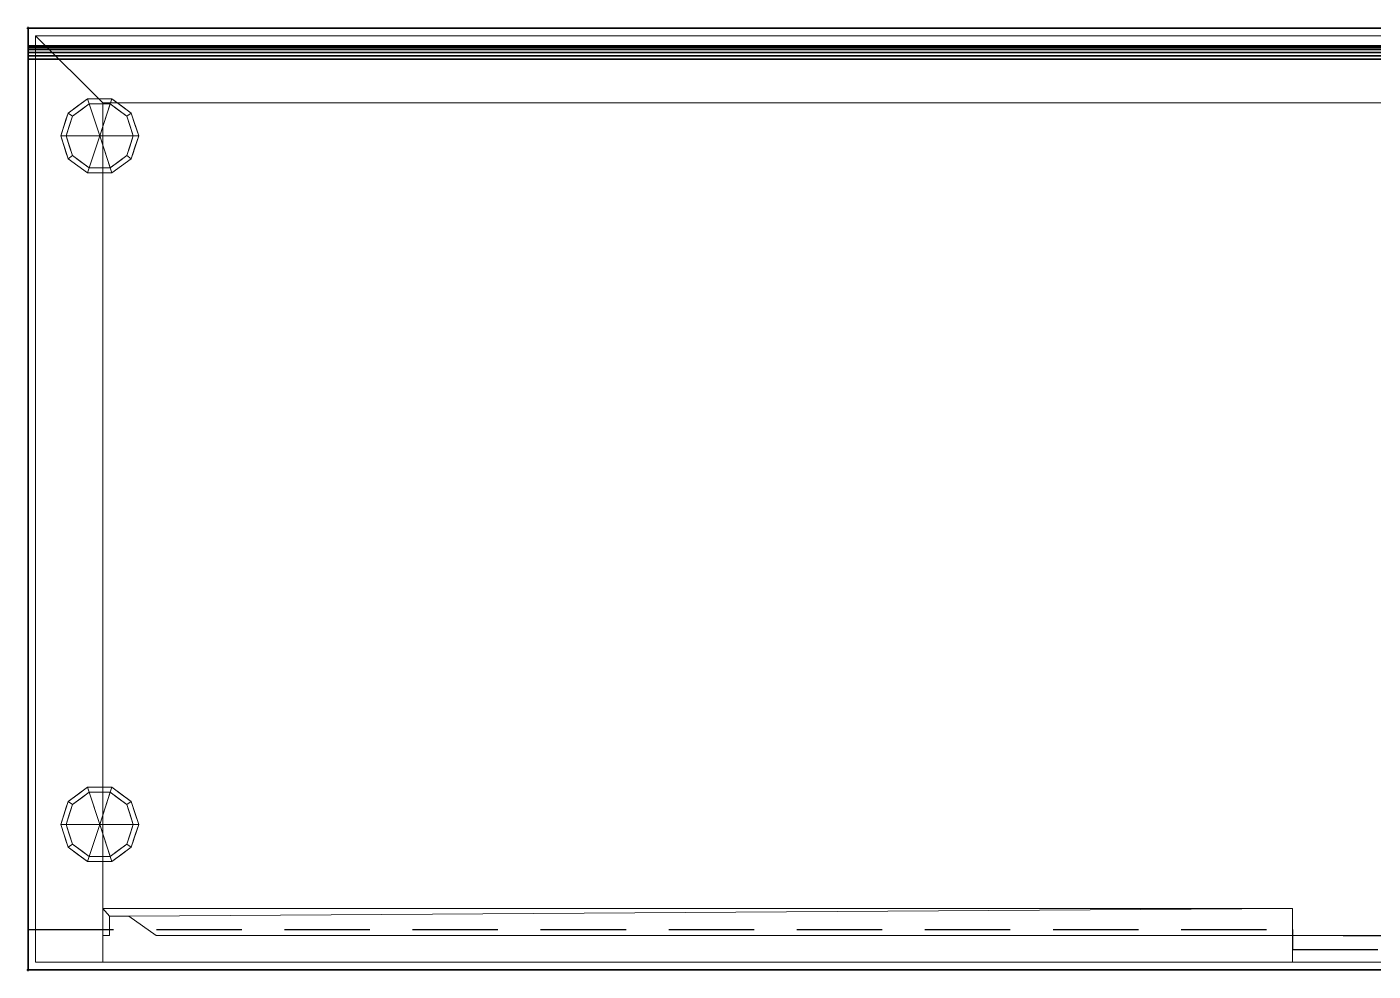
# Model space of a CAD drawing. Header units: millimetres. Extents: x -1 to 2001, y -701 to 1.
# Drawn here: x -1 to 1000, y -701 to 1 of the extents above; entities that cross this region are included whole.
import ezdxf

# ---------------------------------------------------------------- set-up
doc = ezdxf.new("R2010")
doc.units = ezdxf.units.MM
doc.header["$PDMODE"] = 34
doc.linetypes.add('NASCOSTA', pattern=[9.525, 6.35, -3.175])
for name, color, linetype in [('IQ_200_2D', 1, 'Continuous'), ('IQ_200_3D', 1, 'Continuous'), ('IQ_204_2D', 7, 'Continuous'), ('IQ_204_3D', 7, 'Continuous'), ('IQ_INS_3D', 3, 'Continuous')]:
    doc.layers.add(name, color=color, linetype=linetype)

msp = doc.modelspace()

# ---------------------------------------------------------------- linework, layer by layer
at = {"layer": 'IQ_200_2D'}
for p, q in [((0, 0), (2000, 0)), ((0, -700), (0, 0)), ((2000, -700), (0, -700))]:
    msp.add_line(p, q, dxfattribs=at)
at = {"layer": 'IQ_204_2D'}
msp.add_line((0, -13), (2000, -13), dxfattribs=at)
at = {"layer": 'IQ_204_2D', "linetype": 'NASCOSTA', "ltscale": 10}
for p, q in [((0, -670), (940, -670)), ((940, -670), (940, -685)), ((940, -685), (2000, -685))]:
    msp.add_line(p, q, dxfattribs=at)
at = {"layer": 'IQ_INS_3D'}
for p in [(0, 0), (0, -700)]:
    msp.add_point(p, dxfattribs=at)

# ---------------------------------------------------------------- meshes
at = {"layer": 'IQ_200_3D'}
mesh = msp.add_polyface(dxfattribs=at)
corners = [(2000, -700, 850), (0, -700, 850), (0, 0, 850), (2000, 0, 850)]
mesh.append_faces([[corners[k] for k in face] for face in [(0, 1, 2, 3)]])
mesh = msp.add_polyface(dxfattribs=at)
corners = [(0, 0, 850), (0, 0, 1000), (2000, 0, 1000), (2000, 0, 850)]
mesh.append_faces([[corners[k] for k in face] for face in [(0, 1, 2, 3)]])
mesh = msp.add_polyface(dxfattribs=at)
corners = [(0, 0, 1000), (0, 0, 850), (0, -700, 850), (0, -700, 900), (0, -23, 900), (0, -20.4, 900.3), (0, -18, 901.3), (0, -15.9, 902.9), (0, -14.3, 905), (0, -13.3, 907.4), (0, -13, 910), (0, -13, 1000)]
mesh.append_faces([[corners[k] for k in face] for face in [(6, 1, 5), (5, 1, 4)]], dxfattribs={"vtx0": -1, "vtx1": -1})
mesh.append_faces([[corners[k] for k in face] for face in [(1, 6, 7)]], dxfattribs={"vtx0": -1, "vtx2": -1})
mesh.append_faces([[corners[k] for k in face] for face in [(9, 10, 1), (8, 9, 1), (7, 8, 1)]], dxfattribs={"vtx1": -1, "vtx2": -1})
mesh.append_faces([[corners[k] for k in face] for face in [(2, 3, 4, 1)]], dxfattribs={"vtx2": -1})
mesh.append_faces([[corners[k] for k in face] for face in [(10, 11, 0, 1)]], dxfattribs={"vtx3": -1})
mesh = msp.add_polyface(dxfattribs=at)
corners = [(2000, 0, 1000), (0, 0, 1000), (0, -13, 1000), (2000, -13, 1000)]
mesh.append_faces([[corners[k] for k in face] for face in [(0, 1, 2, 3)]])
at = {"layer": 'IQ_200_3D', "lineweight": 9}
mesh = msp.add_polyface(dxfattribs=at)
corners = [(1994.5, -5.5, 850), (5.5, -5.5, 850), (5.5, -694.5, 850), (55.5, -694.5, 850), (55.5, -55.5, 850), (1944.5, -55.5, 850), (1944.5, -694.5, 850), (1994.5, -694.5, 850)]
mesh.append_faces([[corners[k] for k in face] for face in [(4, 1, 2, 3)]], dxfattribs={"vtx0": -1})
mesh.append_faces([[corners[k] for k in face] for face in [(7, 0, 5, 6)]], dxfattribs={"vtx1": -1})
mesh.append_faces([[corners[k] for k in face] for face in [(4, 5, 0, 1)]], dxfattribs={"vtx1": -1, "vtx3": -1})
mesh = msp.add_polyface(dxfattribs=at)
corners = [(1994.5, -694.5, 150), (5.5, -694.5, 150), (5.5, -5.5, 150), (1994.5, -5.5, 150)]
mesh.append_faces([[corners[k] for k in face] for face in [(0, 1, 2, 3)]])
mesh = msp.add_polyface(dxfattribs=at)
corners = [(1994.5, -5.5, 850), (1994.5, -5.5, 150), (5.5, -5.5, 150), (5.5, -5.5, 850)]
mesh.append_faces([[corners[k] for k in face] for face in [(0, 1, 2, 3)]])
mesh = msp.add_polyface(dxfattribs=at)
corners = [(5.5, -5.5, 850), (5.5, -5.5, 150), (5.5, -694.5, 150), (5.5, -694.5, 850)]
mesh.append_faces([[corners[k] for k in face] for face in [(0, 1, 2, 3)]])
at = {"layer": 'IQ_200_3D'}
mesh = msp.add_polyface(dxfattribs=at)
corners = [(2000, -23, 900), (2000, -20.4, 900.3), (2000, -18, 901.3), (2000, -15.9, 902.9), (2000, -14.3, 905), (2000, -13.3, 907.4), (2000, -13, 910), (0, -13, 910), (0, -13.3, 907.4), (0, -14.3, 905), (0, -15.9, 902.9), (0, -18, 901.3), (0, -20.4, 900.3), (0, -23, 900)]
mesh.append_faces([[corners[k] for k in face] for face in [(1, 12, 13, 0)]], dxfattribs={"vtx0": -1})
mesh.append_faces([[corners[k] for k in face] for face in [(2, 11, 12, 1), (11, 2, 3, 10), (5, 8, 9, 4), (10, 3, 4, 9)]], dxfattribs={"vtx0": -1, "vtx2": -1})
mesh.append_faces([[corners[k] for k in face] for face in [(6, 7, 8, 5)]], dxfattribs={"vtx2": -1})
mesh = msp.add_polyface(dxfattribs=at)
corners = [(2000, -13, 1000), (0, -13, 1000), (0, -13, 910), (2000, -13, 910)]
mesh.append_faces([[corners[k] for k in face] for face in [(0, 1, 2, 3)]])
mesh = msp.add_polyface(dxfattribs=at)
corners = [(2000, -700, 900), (2000, -23, 900), (0, -23, 900), (0, -700, 900)]
mesh.append_faces([[corners[k] for k in face] for face in [(0, 1, 2, 3)]])
at = {"layer": 'IQ_200_3D', "lineweight": 9}
mesh = msp.add_polyface(dxfattribs=at)
corners = [(55.5, -55.5, 200), (1944.5, -55.5, 200), (1944.5, -55.5, 850), (55.5, -55.5, 850)]
mesh.append_faces([[corners[k] for k in face] for face in [(0, 1, 2, 3)]])
mesh = msp.add_polyface(dxfattribs=at)
corners = [(55.5, -55.5, 200), (55.5, -694.5, 200), (1944.5, -694.5, 200), (1944.5, -55.5, 200)]
mesh.append_faces([[corners[k] for k in face] for face in [(0, 1, 2, 3)]])
mesh = msp.add_polyface(dxfattribs=at)
corners = [(55.5, -55.5, 850), (55.5, -694.5, 850), (55.5, -694.5, 200), (55.5, -55.5, 200)]
mesh.append_faces([[corners[k] for k in face] for face in [(0, 1, 2, 3)]])
mesh = msp.add_polyface(dxfattribs=at)
corners = [(55.5, -654.5, 200), (940, -654.5, 200), (940, -674.5, 200), (95.1, -674.5, 200), (74.7, -660.2, 200), (60.5, -660.2, 200), (60.5, -674.5, 200), (55.5, -674.5, 200)]
mesh.append_faces([[corners[k] for k in face] for face in [(7, 0, 5, 6), (3, 4, 1, 2)]], dxfattribs={"vtx1": -1})
mesh.append_faces([[corners[k] for k in face] for face in [(4, 5, 0, 1)]], dxfattribs={"vtx1": -1, "vtx3": -1})
mesh = msp.add_polyface(dxfattribs=at)
corners = [(55.5, -654.5, 850), (55.5, -674.5, 850), (60.5, -674.5, 850), (60.5, -660.2, 850), (74.7, -660.2, 850), (95.1, -674.5, 850), (940, -674.5, 850), (940, -654.5, 850)]
mesh.append_faces([[corners[k] for k in face] for face in [(0, 3, 4, 7)]], dxfattribs={"vtx0": -1, "vtx2": -1})
mesh.append_faces([[corners[k] for k in face] for face in [(5, 6, 7, 4), (1, 2, 3, 0)]], dxfattribs={"vtx2": -1})
mesh = msp.add_polyface(dxfattribs=at)
corners = [(55.5, -654.5, 850), (940, -654.5, 850), (940, -654.5, 200), (55.5, -654.5, 200)]
mesh.append_faces([[corners[k] for k in face] for face in [(0, 1, 2, 3)]])
mesh = msp.add_polyface(dxfattribs=at)
corners = [(55.5, -674.5, 850), (55.5, -654.5, 850), (55.5, -654.5, 200), (55.5, -674.5, 200)]
mesh.append_faces([[corners[k] for k in face] for face in [(0, 1, 2, 3)]])
mesh = msp.add_polyface(dxfattribs=at)
corners = [(60.5, -660.2, 850), (60.5, -674.5, 850), (60.5, -674.5, 200), (60.5, -660.2, 200)]
mesh.append_faces([[corners[k] for k in face] for face in [(0, 1, 2, 3)]])
mesh = msp.add_polyface(dxfattribs=at)
corners = [(74.7, -660.2, 850), (60.5, -660.2, 850), (60.5, -660.2, 200), (74.7, -660.2, 200)]
mesh.append_faces([[corners[k] for k in face] for face in [(0, 1, 2, 3)]])
mesh = msp.add_polyface(dxfattribs=at)
corners = [(95.1, -674.5, 850), (74.7, -660.2, 850), (74.7, -660.2, 200), (95.1, -674.5, 200)]
mesh.append_faces([[corners[k] for k in face] for face in [(0, 1, 2, 3)]])
mesh = msp.add_polyface(dxfattribs=at)
corners = [(940, -654.5, 850), (940, -674.5, 850), (940, -674.5, 200), (940, -654.5, 200)]
mesh.append_faces([[corners[k] for k in face] for face in [(0, 1, 2, 3)]])
mesh = msp.add_polyface(dxfattribs=at)
corners = [(60.5, -674.5, 850), (55.5, -674.5, 850), (55.5, -674.5, 200), (60.5, -674.5, 200)]
mesh.append_faces([[corners[k] for k in face] for face in [(0, 1, 2, 3)]])
mesh = msp.add_polyface(dxfattribs=at)
corners = [(940, -674.5, 850), (95.1, -674.5, 850), (95.1, -674.5, 200), (940, -674.5, 200)]
mesh.append_faces([[corners[k] for k in face] for face in [(0, 1, 2, 3)]])
mesh = msp.add_polyface(dxfattribs=at)
corners = [(1824.5, -674.5, 200), (1824.5, -694.5, 200), (1819.5, -694.5, 200), (1819.5, -680.2, 200), (1805.3, -680.2, 200), (1784.9, -694.5, 200), (940, -694.5, 200), (940, -674.5, 200)]
mesh.append_faces([[corners[k] for k in face] for face in [(3, 0, 1, 2), (7, 4, 5, 6)]], dxfattribs={"vtx0": -1})
mesh.append_faces([[corners[k] for k in face] for face in [(0, 3, 4, 7)]], dxfattribs={"vtx0": -1, "vtx2": -1})
mesh = msp.add_polyface(dxfattribs=at)
corners = [(1824.5, -674.5, 850), (940, -674.5, 850), (940, -694.5, 850), (1784.9, -694.5, 850), (1805.3, -680.2, 850), (1819.5, -680.2, 850), (1819.5, -694.5, 850), (1824.5, -694.5, 850)]
mesh.append_faces([[corners[k] for k in face] for face in [(3, 4, 1, 2), (7, 0, 5, 6)]], dxfattribs={"vtx1": -1})
mesh.append_faces([[corners[k] for k in face] for face in [(0, 1, 4, 5)]], dxfattribs={"vtx1": -1, "vtx3": -1})
mesh = msp.add_polyface(dxfattribs=at)
corners = [(940, -694.5, 850), (940, -674.5, 850), (940, -674.5, 200), (940, -694.5, 200)]
mesh.append_faces([[corners[k] for k in face] for face in [(0, 1, 2, 3)]])
mesh = msp.add_polyface(dxfattribs=at)
corners = [(940, -674.5, 850), (1824.5, -674.5, 850), (1824.5, -674.5, 200), (940, -674.5, 200)]
mesh.append_faces([[corners[k] for k in face] for face in [(0, 1, 2, 3)]])
at = {"layer": 'IQ_200_3D'}
mesh = msp.add_polyface(dxfattribs=at)
corners = [(0, -700, 900), (0, -700, 850), (2000, -700, 850), (2000, -700, 900)]
mesh.append_faces([[corners[k] for k in face] for face in [(0, 1, 2, 3)]])
at = {"layer": 'IQ_200_3D', "lineweight": 9}
mesh = msp.add_polyface(dxfattribs=at)
corners = [(5.5, -694.5, 150), (1994.5, -694.5, 150), (1994.5, -694.5, 850), (1944.5, -694.5, 850), (1944.5, -694.5, 200), (55.5, -694.5, 200), (55.5, -694.5, 850), (5.5, -694.5, 850)]
mesh.append_faces([[corners[k] for k in face] for face in [(4, 5, 0, 1)]], dxfattribs={"vtx1": -1, "vtx3": -1})
mesh.append_faces([[corners[k] for k in face] for face in [(2, 3, 4, 1)]], dxfattribs={"vtx2": -1})
mesh.append_faces([[corners[k] for k in face] for face in [(5, 6, 7, 0)]], dxfattribs={"vtx3": -1})
mesh = msp.add_polyface(dxfattribs=at)
corners = [(1784.9, -694.5, 850), (940, -694.5, 850), (940, -694.5, 200), (1784.9, -694.5, 200)]
mesh.append_faces([[corners[k] for k in face] for face in [(0, 1, 2, 3)]])
at = {"layer": 'IQ_204_3D', "lineweight": 9}
mesh = msp.add_polyface(dxfattribs=at)
corners = [(53.1, -80, 150), (82.1, -80, 150), (76.6, -63, 150), (62.1, -52.4, 150), (44.1, -52.4, 150), (29.6, -63, 150), (24.1, -80, 150)]
mesh.append_faces([[corners[k] for k in face] for face in [(0, 4, 5, 6)]], dxfattribs={"vtx0": -1})
mesh.append_faces([[corners[k] for k in face] for face in [(0, 3, 4)]], dxfattribs={"vtx0": -1, "vtx2": -1})
mesh.append_faces([[corners[k] for k in face] for face in [(0, 1, 2, 3)]], dxfattribs={"vtx3": -1})
mesh = msp.add_polyface(dxfattribs=at)
corners = [(24.1, -80, 150), (29.6, -63, 150), (44.1, -52.4, 150), (62.1, -52.4, 150), (76.6, -63, 150), (82.1, -80, 150), (82.1, -80, 25), (76.6, -63, 25), (62.1, -52.4, 25), (44.1, -52.4, 25), (29.6, -63, 25), (24.1, -80, 25), (69.3, -57.7, 150), (69.3, -57.7, 25), (79.3, -71.5, 25), (79.3, -71.5, 150), (53.1, -52.4, 150), (53.1, -52.4, 25), (36.9, -57.7, 25), (36.9, -57.7, 150), (26.4, -72.9, 25), (26.9, -71.5, 150), (28, -67.9, 25)]
mesh.append_faces([[corners[k] for k in face] for face in [(22, 1, 10), (1, 22, 21)]], dxfattribs={"vtx0": -1, "vtx1": -1})
mesh.append_faces([[corners[k] for k in face] for face in [(20, 0, 21)]], dxfattribs={"vtx0": -1, "vtx2": -1})
mesh.append_faces([[corners[k] for k in face] for face in [(22, 20, 21)]], dxfattribs={"vtx1": -1, "vtx2": -1})
mesh.append_faces([[corners[k] for k in face] for face in [(2, 16, 17, 9), (13, 8, 3, 12), (4, 15, 14, 7), (7, 13, 12, 4), (9, 18, 19, 2), (16, 3, 8, 17), (1, 19, 18, 10)]], dxfattribs={"vtx1": -1, "vtx3": -1})
mesh.append_faces([[corners[k] for k in face] for face in [(5, 6, 14, 15), (20, 11, 0)]], dxfattribs={"vtx2": -1})
mesh = msp.add_polyface(dxfattribs=at)
corners = [(24.1, -80, 25), (29.6, -63, 25), (44.1, -52.4, 25), (62.1, -52.4, 25), (76.6, -63, 25), (82.1, -80, 25), (78.1, -80, 25), (73.3, -65.3, 25), (60.8, -56.2, 25), (45.4, -56.2, 25), (32.9, -65.3, 25), (28.1, -80, 25)]
mesh.append_faces([[corners[k] for k in face] for face in [(10, 1, 2, 9)]], dxfattribs={"vtx0": -1, "vtx2": -1})
mesh.append_faces([[corners[k] for k in face] for face in [(6, 7, 4, 5)]], dxfattribs={"vtx1": -1})
mesh.append_faces([[corners[k] for k in face] for face in [(8, 9, 2, 3), (7, 8, 3, 4)]], dxfattribs={"vtx1": -1, "vtx3": -1})
mesh.append_faces([[corners[k] for k in face] for face in [(11, 0, 1, 10)]], dxfattribs={"vtx2": -1})
mesh = msp.add_polyface(dxfattribs=at)
corners = [(28.1, -80, 25), (32.9, -65.3, 25), (45.4, -56.2, 25), (60.8, -56.2, 25), (73.3, -65.3, 25), (78.1, -80, 25), (78.1, -80, 0), (73.3, -65.3, 0), (60.8, -56.2, 0), (45.4, -56.2, 0), (32.9, -65.3, 0), (28.1, -80, 0), (67.1, -60.8, 0), (67.1, -60.8, 25), (75.7, -72.7, 25), (75.7, -72.7, 0), (53.1, -56.2, 25), (53.1, -56.2, 0), (30.4, -72.9, 0), (30.5, -72.7, 25), (39.1, -60.8, 0), (39.1, -60.8, 25)]
mesh.append_faces([[corners[k] for k in face] for face in [(15, 14, 5, 6)]], dxfattribs={"vtx0": -1})
mesh.append_faces([[corners[k] for k in face] for face in [(7, 4, 14, 15), (9, 2, 16, 17), (8, 3, 13, 12), (12, 13, 4, 7), (19, 10, 18), (17, 16, 3, 8), (10, 19, 1), (18, 0, 19)]], dxfattribs={"vtx0": -1, "vtx2": -1})
mesh.append_faces([[corners[k] for k in face] for face in [(21, 2, 9, 20), (1, 21, 20, 10)]], dxfattribs={"vtx1": -1, "vtx3": -1})
mesh.append_faces([[corners[k] for k in face] for face in [(18, 11, 0)]], dxfattribs={"vtx2": -1})
mesh = msp.add_polyface(dxfattribs=at)
corners = [(28.1, -80, 0), (32.9, -65.3, 0), (45.4, -56.2, 0), (60.8, -56.2, 0), (73.3, -65.3, 0), (78.1, -80, 0), (53.1, -80, 0)]
mesh.append_faces([[corners[k] for k in face] for face in [(1, 2, 6, 0)]], dxfattribs={"vtx1": -1})
mesh.append_faces([[corners[k] for k in face] for face in [(2, 3, 6)]], dxfattribs={"vtx1": -1, "vtx2": -1})
mesh.append_faces([[corners[k] for k in face] for face in [(4, 5, 6, 3)]], dxfattribs={"vtx2": -1})
mesh = msp.add_polyface(dxfattribs=at)
corners = [(53.1, -80, 150), (24.1, -80, 150), (29.6, -97, 150), (44.1, -107.6, 150), (62.1, -107.6, 150), (76.6, -97, 150), (82.1, -80, 150)]
mesh.append_faces([[corners[k] for k in face] for face in [(0, 4, 5, 6)]], dxfattribs={"vtx0": -1})
mesh.append_faces([[corners[k] for k in face] for face in [(4, 0, 3)]], dxfattribs={"vtx0": -1, "vtx1": -1})
mesh.append_faces([[corners[k] for k in face] for face in [(0, 1, 2, 3)]], dxfattribs={"vtx3": -1})
mesh = msp.add_polyface(dxfattribs=at)
corners = [(82.1, -80, 150), (76.6, -97, 150), (62.1, -107.6, 150), (44.1, -107.6, 150), (29.6, -97, 150), (24.1, -80, 150), (24.1, -80, 25), (29.6, -97, 25), (44.1, -107.6, 25), (62.1, -107.6, 25), (76.6, -97, 25), (82.1, -80, 25), (26.4, -87.1, 150), (26.9, -88.5, 25), (36.9, -102.3, 25), (36.9, -102.3, 150), (53.1, -107.6, 150), (53.1, -107.6, 25), (69.3, -102.3, 25), (69.3, -102.3, 150), (79.8, -87.1, 25), (79.3, -88.5, 150), (28, -92.1, 150), (78.2, -92.1, 25)]
mesh.append_faces([[corners[k] for k in face] for face in [(6, 12, 5)]], dxfattribs={"vtx0": -1})
mesh.append_faces([[corners[k] for k in face] for face in [(23, 1, 10), (22, 7, 4), (7, 22, 13), (1, 23, 21)]], dxfattribs={"vtx0": -1, "vtx1": -1})
mesh.append_faces([[corners[k] for k in face] for face in [(12, 6, 13), (20, 0, 21)]], dxfattribs={"vtx0": -1, "vtx2": -1})
mesh.append_faces([[corners[k] for k in face] for face in [(22, 12, 13), (23, 20, 21)]], dxfattribs={"vtx1": -1, "vtx2": -1})
mesh.append_faces([[corners[k] for k in face] for face in [(15, 4, 7, 14), (3, 15, 14, 8), (17, 9, 2, 16), (19, 2, 9, 18), (18, 10, 1, 19), (16, 3, 8, 17)]], dxfattribs={"vtx1": -1, "vtx3": -1})
mesh.append_faces([[corners[k] for k in face] for face in [(20, 11, 0)]], dxfattribs={"vtx2": -1})
mesh = msp.add_polyface(dxfattribs=at)
corners = [(82.1, -80, 25), (76.6, -97, 25), (62.1, -107.6, 25), (44.1, -107.6, 25), (29.6, -97, 25), (24.1, -80, 25), (28.1, -80, 25), (32.9, -94.7, 25), (45.4, -103.8, 25), (60.8, -103.8, 25), (73.3, -94.7, 25), (78.1, -80, 25)]
mesh.append_faces([[corners[k] for k in face] for face in [(1, 10, 11, 0)]], dxfattribs={"vtx0": -1})
mesh.append_faces([[corners[k] for k in face] for face in [(3, 8, 9, 2), (2, 9, 10, 1)]], dxfattribs={"vtx0": -1, "vtx2": -1})
mesh.append_faces([[corners[k] for k in face] for face in [(3, 4, 7, 8)]], dxfattribs={"vtx1": -1, "vtx3": -1})
mesh.append_faces([[corners[k] for k in face] for face in [(4, 5, 6, 7)]], dxfattribs={"vtx3": -1})
mesh = msp.add_polyface(dxfattribs=at)
corners = [(78.1, -80, 25), (73.3, -94.7, 25), (60.8, -103.8, 25), (45.4, -103.8, 25), (32.9, -94.7, 25), (28.1, -80, 25), (28.1, -80, 0), (32.9, -94.7, 0), (45.4, -103.8, 0), (60.8, -103.8, 0), (73.3, -94.7, 0), (78.1, -80, 0), (30.4, -87.1, 0), (30.5, -87.3, 25), (39.1, -99.2, 25), (39.1, -99.2, 0), (53.1, -103.8, 25), (53.1, -103.8, 0), (75.8, -87.1, 0), (75.7, -87.3, 25), (67.1, -99.2, 25), (67.1, -99.2, 0)]
mesh.append_faces([[corners[k] for k in face] for face in [(7, 13, 12)]], dxfattribs={"vtx0": -1, "vtx1": -1})
mesh.append_faces([[corners[k] for k in face] for face in [(15, 14, 4, 7), (14, 15, 8, 3), (12, 13, 5), (9, 2, 16), (19, 10, 18), (10, 19, 1), (20, 21, 10, 1), (2, 9, 21, 20), (18, 0, 19)]], dxfattribs={"vtx0": -1, "vtx2": -1})
mesh.append_faces([[corners[k] for k in face] for face in [(4, 13, 7), (8, 17, 3)]], dxfattribs={"vtx1": -1, "vtx2": -1})
mesh.append_faces([[corners[k] for k in face] for face in [(16, 3, 17, 9)]], dxfattribs={"vtx1": -1, "vtx3": -1})
mesh.append_faces([[corners[k] for k in face] for face in [(5, 6, 12), (18, 11, 0)]], dxfattribs={"vtx2": -1})
mesh = msp.add_polyface(dxfattribs=at)
corners = [(78.1, -80, 0), (73.3, -94.7, 0), (60.8, -103.8, 0), (45.4, -103.8, 0), (32.9, -94.7, 0), (28.1, -80, 0), (53.1, -80, 0)]
mesh.append_faces([[corners[k] for k in face] for face in [(3, 6, 2)]], dxfattribs={"vtx0": -1, "vtx1": -1})
mesh.append_faces([[corners[k] for k in face] for face in [(1, 2, 6, 0)]], dxfattribs={"vtx1": -1})
mesh.append_faces([[corners[k] for k in face] for face in [(4, 5, 6, 3)]], dxfattribs={"vtx2": -1})
mesh = msp.add_polyface(dxfattribs=at)
corners = [(53.1, -591.9, 150), (82.1, -591.9, 150), (76.6, -574.9, 150), (62.1, -564.3, 150), (44.1, -564.3, 150), (29.6, -574.9, 150), (24.1, -591.9, 150)]
mesh.append_faces([[corners[k] for k in face] for face in [(0, 4, 5, 6)]], dxfattribs={"vtx0": -1})
mesh.append_faces([[corners[k] for k in face] for face in [(0, 3, 4)]], dxfattribs={"vtx0": -1, "vtx2": -1})
mesh.append_faces([[corners[k] for k in face] for face in [(0, 1, 2, 3)]], dxfattribs={"vtx3": -1})
mesh = msp.add_polyface(dxfattribs=at)
corners = [(24.1, -591.9, 150), (29.6, -574.9, 150), (44.1, -564.3, 150), (62.1, -564.3, 150), (76.6, -574.9, 150), (82.1, -591.9, 150), (82.1, -591.9, 25), (76.6, -574.9, 25), (62.1, -564.3, 25), (44.1, -564.3, 25), (29.6, -574.9, 25), (24.1, -591.9, 25), (69.3, -569.6, 150), (69.3, -569.6, 25), (79.3, -583.4, 25), (79.3, -583.4, 150), (53.1, -564.3, 150), (53.1, -564.3, 25), (36.9, -569.6, 25), (36.9, -569.6, 150), (26.4, -584.8, 25), (26.9, -583.4, 150), (28, -579.8, 25)]
mesh.append_faces([[corners[k] for k in face] for face in [(22, 1, 10), (1, 22, 21)]], dxfattribs={"vtx0": -1, "vtx1": -1})
mesh.append_faces([[corners[k] for k in face] for face in [(20, 0, 21)]], dxfattribs={"vtx0": -1, "vtx2": -1})
mesh.append_faces([[corners[k] for k in face] for face in [(22, 20, 21)]], dxfattribs={"vtx1": -1, "vtx2": -1})
mesh.append_faces([[corners[k] for k in face] for face in [(2, 16, 17, 9), (13, 8, 3, 12), (4, 15, 14, 7), (7, 13, 12, 4), (9, 18, 19, 2), (16, 3, 8, 17), (1, 19, 18, 10)]], dxfattribs={"vtx1": -1, "vtx3": -1})
mesh.append_faces([[corners[k] for k in face] for face in [(5, 6, 14, 15), (20, 11, 0)]], dxfattribs={"vtx2": -1})
mesh = msp.add_polyface(dxfattribs=at)
corners = [(24.1, -591.9, 25), (29.6, -574.9, 25), (44.1, -564.3, 25), (62.1, -564.3, 25), (76.6, -574.9, 25), (82.1, -591.9, 25), (78.1, -591.9, 25), (73.3, -577.2, 25), (60.8, -568.1, 25), (45.4, -568.1, 25), (32.9, -577.2, 25), (28.1, -591.9, 25)]
mesh.append_faces([[corners[k] for k in face] for face in [(10, 1, 2, 9)]], dxfattribs={"vtx0": -1, "vtx2": -1})
mesh.append_faces([[corners[k] for k in face] for face in [(6, 7, 4, 5)]], dxfattribs={"vtx1": -1})
mesh.append_faces([[corners[k] for k in face] for face in [(8, 9, 2, 3), (7, 8, 3, 4)]], dxfattribs={"vtx1": -1, "vtx3": -1})
mesh.append_faces([[corners[k] for k in face] for face in [(11, 0, 1, 10)]], dxfattribs={"vtx2": -1})
mesh = msp.add_polyface(dxfattribs=at)
corners = [(28.1, -591.9, 25), (32.9, -577.2, 25), (45.4, -568.1, 25), (60.8, -568.1, 25), (73.3, -577.2, 25), (78.1, -591.9, 25), (78.1, -591.9, 0), (73.3, -577.2, 0), (60.8, -568.1, 0), (45.4, -568.1, 0), (32.9, -577.2, 0), (28.1, -591.9, 0), (67.1, -572.7, 0), (67.1, -572.7, 25), (75.7, -584.6, 25), (75.7, -584.6, 0), (53.1, -568.1, 25), (53.1, -568.1, 0), (30.4, -584.8, 0), (30.5, -584.6, 25), (39.1, -572.7, 0), (39.1, -572.7, 25)]
mesh.append_faces([[corners[k] for k in face] for face in [(15, 14, 5, 6)]], dxfattribs={"vtx0": -1})
mesh.append_faces([[corners[k] for k in face] for face in [(7, 4, 14, 15), (9, 2, 16, 17), (8, 3, 13, 12), (12, 13, 4, 7), (19, 10, 18), (17, 16, 3, 8), (10, 19, 1), (18, 0, 19)]], dxfattribs={"vtx0": -1, "vtx2": -1})
mesh.append_faces([[corners[k] for k in face] for face in [(21, 2, 9, 20), (1, 21, 20, 10)]], dxfattribs={"vtx1": -1, "vtx3": -1})
mesh.append_faces([[corners[k] for k in face] for face in [(18, 11, 0)]], dxfattribs={"vtx2": -1})
mesh = msp.add_polyface(dxfattribs=at)
corners = [(28.1, -591.9, 0), (32.9, -577.2, 0), (45.4, -568.1, 0), (60.8, -568.1, 0), (73.3, -577.2, 0), (78.1, -591.9, 0), (53.1, -591.9, 0)]
mesh.append_faces([[corners[k] for k in face] for face in [(1, 2, 6, 0)]], dxfattribs={"vtx1": -1})
mesh.append_faces([[corners[k] for k in face] for face in [(2, 3, 6)]], dxfattribs={"vtx1": -1, "vtx2": -1})
mesh.append_faces([[corners[k] for k in face] for face in [(4, 5, 6, 3)]], dxfattribs={"vtx2": -1})
mesh = msp.add_polyface(dxfattribs=at)
corners = [(53.1, -591.9, 150), (24.1, -591.9, 150), (29.6, -608.9, 150), (44.1, -619.5, 150), (62.1, -619.5, 150), (76.6, -608.9, 150), (82.1, -591.9, 150)]
mesh.append_faces([[corners[k] for k in face] for face in [(0, 4, 5, 6)]], dxfattribs={"vtx0": -1})
mesh.append_faces([[corners[k] for k in face] for face in [(4, 0, 3)]], dxfattribs={"vtx0": -1, "vtx1": -1})
mesh.append_faces([[corners[k] for k in face] for face in [(0, 1, 2, 3)]], dxfattribs={"vtx3": -1})
mesh = msp.add_polyface(dxfattribs=at)
corners = [(82.1, -591.9, 150), (76.6, -608.9, 150), (62.1, -619.5, 150), (44.1, -619.5, 150), (29.6, -608.9, 150), (24.1, -591.9, 150), (24.1, -591.9, 25), (29.6, -608.9, 25), (44.1, -619.5, 25), (62.1, -619.5, 25), (76.6, -608.9, 25), (82.1, -591.9, 25), (26.4, -599, 150), (26.9, -600.4, 25), (36.9, -614.2, 25), (36.9, -614.2, 150), (53.1, -619.5, 150), (53.1, -619.5, 25), (69.3, -614.2, 25), (69.3, -614.2, 150), (79.8, -599, 25), (79.3, -600.4, 150), (28, -604, 150), (78.2, -604, 25)]
mesh.append_faces([[corners[k] for k in face] for face in [(6, 12, 5)]], dxfattribs={"vtx0": -1})
mesh.append_faces([[corners[k] for k in face] for face in [(23, 1, 10), (22, 7, 4), (7, 22, 13), (1, 23, 21)]], dxfattribs={"vtx0": -1, "vtx1": -1})
mesh.append_faces([[corners[k] for k in face] for face in [(12, 6, 13), (20, 0, 21)]], dxfattribs={"vtx0": -1, "vtx2": -1})
mesh.append_faces([[corners[k] for k in face] for face in [(22, 12, 13), (23, 20, 21)]], dxfattribs={"vtx1": -1, "vtx2": -1})
mesh.append_faces([[corners[k] for k in face] for face in [(15, 4, 7, 14), (3, 15, 14, 8), (17, 9, 2, 16), (19, 2, 9, 18), (18, 10, 1, 19), (16, 3, 8, 17)]], dxfattribs={"vtx1": -1, "vtx3": -1})
mesh.append_faces([[corners[k] for k in face] for face in [(20, 11, 0)]], dxfattribs={"vtx2": -1})
mesh = msp.add_polyface(dxfattribs=at)
corners = [(82.1, -591.9, 25), (76.6, -608.9, 25), (62.1, -619.5, 25), (44.1, -619.5, 25), (29.6, -608.9, 25), (24.1, -591.9, 25), (28.1, -591.9, 25), (32.9, -606.6, 25), (45.4, -615.7, 25), (60.8, -615.7, 25), (73.3, -606.6, 25), (78.1, -591.9, 25)]
mesh.append_faces([[corners[k] for k in face] for face in [(1, 10, 11, 0)]], dxfattribs={"vtx0": -1})
mesh.append_faces([[corners[k] for k in face] for face in [(3, 8, 9, 2), (2, 9, 10, 1)]], dxfattribs={"vtx0": -1, "vtx2": -1})
mesh.append_faces([[corners[k] for k in face] for face in [(3, 4, 7, 8)]], dxfattribs={"vtx1": -1, "vtx3": -1})
mesh.append_faces([[corners[k] for k in face] for face in [(4, 5, 6, 7)]], dxfattribs={"vtx3": -1})
mesh = msp.add_polyface(dxfattribs=at)
corners = [(78.1, -591.9, 25), (73.3, -606.6, 25), (60.8, -615.7, 25), (45.4, -615.7, 25), (32.9, -606.6, 25), (28.1, -591.9, 25), (28.1, -591.9, 0), (32.9, -606.6, 0), (45.4, -615.7, 0), (60.8, -615.7, 0), (73.3, -606.6, 0), (78.1, -591.9, 0), (30.4, -599, 0), (30.5, -599.2, 25), (39.1, -611.1, 25), (39.1, -611.1, 0), (53.1, -615.7, 25), (53.1, -615.7, 0), (75.8, -599, 0), (75.7, -599.2, 25), (67.1, -611.1, 25), (67.1, -611.1, 0)]
mesh.append_faces([[corners[k] for k in face] for face in [(7, 13, 12)]], dxfattribs={"vtx0": -1, "vtx1": -1})
mesh.append_faces([[corners[k] for k in face] for face in [(15, 14, 4, 7), (14, 15, 8, 3), (12, 13, 5), (9, 2, 16), (19, 10, 18), (10, 19, 1), (20, 21, 10, 1), (2, 9, 21, 20), (18, 0, 19)]], dxfattribs={"vtx0": -1, "vtx2": -1})
mesh.append_faces([[corners[k] for k in face] for face in [(4, 13, 7), (8, 17, 3)]], dxfattribs={"vtx1": -1, "vtx2": -1})
mesh.append_faces([[corners[k] for k in face] for face in [(16, 3, 17, 9)]], dxfattribs={"vtx1": -1, "vtx3": -1})
mesh.append_faces([[corners[k] for k in face] for face in [(5, 6, 12), (18, 11, 0)]], dxfattribs={"vtx2": -1})
mesh = msp.add_polyface(dxfattribs=at)
corners = [(78.1, -591.9, 0), (73.3, -606.6, 0), (60.8, -615.7, 0), (45.4, -615.7, 0), (32.9, -606.6, 0), (28.1, -591.9, 0), (53.1, -591.9, 0)]
mesh.append_faces([[corners[k] for k in face] for face in [(3, 6, 2)]], dxfattribs={"vtx0": -1, "vtx1": -1})
mesh.append_faces([[corners[k] for k in face] for face in [(1, 2, 6, 0)]], dxfattribs={"vtx1": -1})
mesh.append_faces([[corners[k] for k in face] for face in [(4, 5, 6, 3)]], dxfattribs={"vtx2": -1})

doc.saveas('drawing.dxf')
